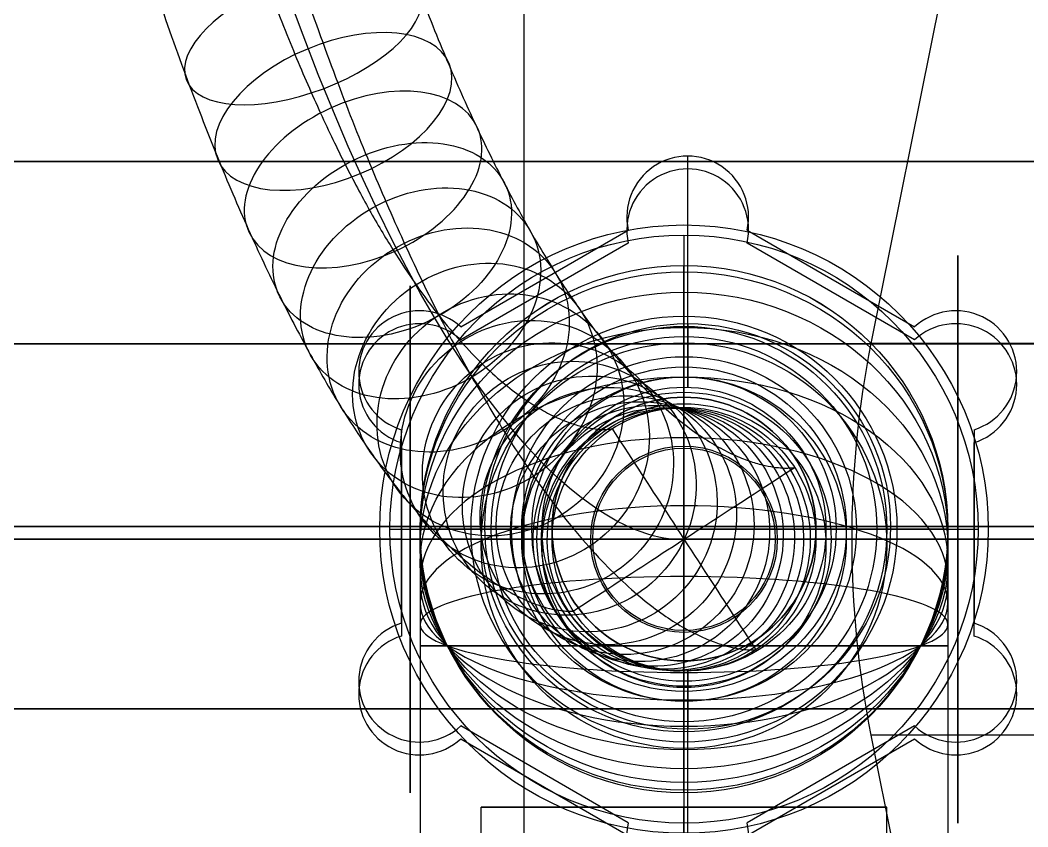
# Model space of a CAD drawing. Header units: millimetres. Extents: x -1736 to -633, y -290 to 351.
# Drawn here: x -778.26 to -728.58, y 135.82 to 175.6 of the extents above; entities that cross this region are included whole.
import ezdxf

# ---------------------------------------------------------------- set-up
doc = ezdxf.new("R2010")
doc.units = ezdxf.units.MM
doc.header["$MEASUREMENT"] = 0
for name, color, linetype, true_color in [('Electrical System', 7, 'Continuous', 0x0516e0), ('The Irrigation System', 7, 'Continuous', 0x04feff), ('The Wooden Frame', 7, 'Continuous', 0xd8b17e)]:
    doc.layers.add(name, color=color, linetype=linetype, true_color=true_color)

msp = doc.modelspace()

# ---------------------------------------------------------------- linework, layer by layer
at = {"layer": 'Electrical System'}
msp.add_line((-753.421, 29, -317.613), (-753.421, 259, -317.613), dxfattribs=at)
msp.add_open_spline([(-745.534, 150.002, 139.005), (-745.534, 150.002, 3.925), (-768, 146), (-782, 259, -6.131)], degree=3, dxfattribs=at)
at = {"layer": 'The Irrigation System'}
for p, q in [((-745.352, 168.899, 275.809), (-745.352, 168.899, 257.809)), ((-745.352, 157.5, 275.809), (-745.352, 168.899, 275.809)), ((-745.352, 160.635, 257.809), (-745.352, 168.899, 257.809)), ((-747.693, 167.775, 275.809), (-747.693, 167.775, 257.809)), ((-743.01, 167.775, 275.809), (-743.01, 167.775, 257.809)), ((-756.54, 160.475, 275.809), (-748.28, 165.244, 275.809)), ((-756.54, 160.475, 257.809), (-748.28, 165.244, 257.809)), ((-756.54, 160.475, 266.809), (-748.28, 165.244, 266.809)), ((-748.28, 165.244, 275.809), (-748.28, 165.244, 257.809)), ((-745.534, 165.002, 317.867), (-745.534, 165.002, 280.867)), ((-745.534, 165.002, 317.867), (-745.534, 160.502, 317.867)), ((-745.534, 165.002, 280.867), (-745.534, 161.002, 280.867)), ((-745.534, 165.002, 244.289), (-745.534, 165.002, 207.289)), ((-745.534, 165.002, 244.289), (-745.534, 160.502, 244.289)), ((-745.534, 165.002, 207.289), (-745.534, 161.002, 207.289)), ((-742.424, 165.244, 275.809), (-734.163, 160.475, 275.809)), ((-742.424, 165.244, 257.809), (-734.163, 160.475, 257.809)), ((-742.424, 165.244, 275.809), (-742.424, 165.244, 257.809)), ((-742.424, 165.244, 266.809), (-734.163, 160.475, 266.809)), ((-745.534, 163.502, 528.758), (-745.534, 163.502, 551.758)), ((-745.534, 160.502, 528.758), (-745.534, 163.502, 528.758)), ((-752.41, 162.86, 275.809), (-752.41, 162.86, 257.809)), ((-738.294, 162.86, 275.809), (-738.294, 162.86, 257.809)), ((-759.025, 161.232, 275.809), (-759.025, 161.232, 257.809)), ((-745.534, 159.002, 293.867), (-745.534, 161.002, 292.884)), ((-745.534, 161.002, 292.884), (-745.534, 159.002, 291.885)), ((-745.534, 159.002, 291.885), (-745.534, 161.002, 290.848)), ((-745.534, 161.002, 290.848), (-745.534, 159.002, 289.849)), ((-745.534, 159.002, 289.849), (-745.534, 161.002, 288.927)), ((-745.534, 161.002, 288.927), (-745.534, 159.002, 287.966)), ((-745.534, 159.002, 287.966), (-745.534, 161.002, 286.84)), ((-745.534, 161.002, 286.84), (-745.534, 159.002, 285.86)), ((-745.534, 159.002, 285.86), (-745.534, 161.002, 284.86)), ((-745.534, 161.002, 284.86), (-745.534, 159.002, 283.941)), ((-745.534, 159.002, 283.941), (-745.534, 161.002, 282.92)), ((-745.534, 161.002, 282.92), (-745.534, 159.002, 281.867)), ((-745.534, 159.002, 281.867), (-745.534, 161.002, 280.867)), ((-745.534, 159.002, 288.809), (-745.534, 161.002, 287.826)), ((-745.534, 161.002, 287.826), (-745.534, 159.002, 286.827)), ((-745.534, 159.002, 286.827), (-745.534, 161.002, 285.79)), ((-745.534, 161.002, 285.79), (-745.534, 159.002, 284.791)), ((-745.534, 159.002, 284.791), (-745.534, 161.002, 283.869)), ((-745.534, 161.002, 283.869), (-745.534, 159.002, 282.909)), ((-745.534, 159.002, 282.909), (-745.534, 161.002, 281.782)), ((-745.534, 161.002, 281.782), (-745.534, 159.002, 280.802)), ((-745.534, 159.002, 280.802), (-745.534, 161.002, 279.802)), ((-745.534, 161.002, 279.802), (-745.534, 159.002, 278.883)), ((-745.534, 159.002, 278.883), (-745.534, 161.002, 277.862)), ((-745.534, 161.002, 277.862), (-745.534, 159.002, 276.809)), ((-745.534, 159.002, 276.809), (-745.534, 161.002, 275.809)), ((-745.534, 161.002, 275.809), (-745.534, 157.002, 275.809)), ((-745.534, 159.002, 220.289), (-745.534, 161.002, 219.306)), ((-745.534, 161.002, 219.306), (-745.534, 159.002, 218.307)), ((-745.534, 159.002, 218.307), (-745.534, 161.002, 217.27)), ((-745.534, 161.002, 217.27), (-745.534, 159.002, 216.271)), ((-745.534, 159.002, 216.271), (-745.534, 161.002, 215.349)), ((-745.534, 161.002, 215.349), (-745.534, 159.002, 214.389)), ((-745.534, 159.002, 214.389), (-745.534, 161.002, 213.263)), ((-745.534, 161.002, 213.263), (-745.534, 159.002, 212.283)), ((-745.534, 159.002, 212.283), (-745.534, 161.002, 211.282)), ((-745.534, 161.002, 211.282), (-745.534, 159.002, 210.363)), ((-745.534, 159.002, 210.363), (-745.534, 161.002, 209.343)), ((-745.534, 161.002, 209.343), (-745.534, 159.002, 208.289)), ((-745.534, 159.002, 208.289), (-745.534, 161.002, 207.289)), ((-745.534, 159.002, 219.005), (-745.534, 161.002, 218.022)), ((-745.534, 161.002, 218.022), (-745.534, 159.002, 217.023)), ((-745.534, 159.002, 217.023), (-745.534, 161.002, 215.985)), ((-745.534, 161.002, 215.985), (-745.534, 159.002, 214.987)), ((-745.534, 159.002, 214.987), (-745.534, 161.002, 214.065)), ((-745.534, 161.002, 214.065), (-745.534, 159.002, 213.104)), ((-745.534, 159.002, 213.104), (-745.534, 161.002, 211.978)), ((-745.534, 161.002, 211.978), (-745.534, 159.002, 210.998)), ((-745.534, 159.002, 210.998), (-745.534, 161.002, 209.998)), ((-745.534, 161.002, 209.998), (-745.534, 159.002, 209.079)), ((-745.534, 159.002, 209.079), (-745.534, 161.002, 208.058)), ((-745.534, 161.002, 208.058), (-745.534, 159.002, 207.005)), ((-745.534, 159.002, 207.005), (-745.534, 161.002, 206.005)), ((-745.534, 161.002, 206.005), (-745.534, 157.002, 206.005)), ((-731.679, 161.232, 275.809), (-731.679, 161.232, 257.809)), ((-756.54, 160.475, 275.809), (-756.54, 160.475, 257.809)), ((-745.534, 157.002, 299.867), (-745.534, 160.502, 299.867)), ((-745.534, 160.502, 299.867), (-745.534, 160.502, 317.867)), ((-745.534, 140.502, 317.867), (-745.534, 160.502, 317.867)), ((-745.534, 160.502, 278.761), (-745.534, 140.502, 278.761)), ((-745.534, 160.502, 266.761), (-745.534, 160.502, 226.761)), ((-745.534, 160.502, 266.761), (-745.534, 158.502, 266.761)), ((-745.534, 160.502, 226.761), (-745.534, 158.502, 226.761)), ((-745.534, 160.502, 244.289), (-745.534, 140.502, 244.289)), ((-745.534, 157.002, 226.289), (-745.534, 160.502, 226.289)), ((-745.534, 160.502, 226.289), (-745.534, 160.502, 244.289)), ((-745.534, 140.502, 528.758), (-745.534, 160.502, 528.758)), ((-745.352, 160.635, 257.809), (-745.352, 160.635, 267.809)), ((-745.352, 160.635, 267.809), (-745.352, 157.5, 267.809)), ((-734.163, 160.475, 275.809), (-734.163, 160.475, 257.809)), ((-761.169, 159.767, 275.809), (-761.169, 159.767, 257.809)), ((-729.534, 159.767, 275.809), (-729.534, 159.767, 257.809)), ((-745.534, 157.002, 293.867), (-745.534, 159.002, 293.867)), ((-745.534, 157.002, 288.809), (-745.534, 159.002, 288.809)), ((-745.534, 157.002, 220.289), (-745.534, 159.002, 220.289)), ((-745.534, 157.002, 219.005), (-745.534, 159.002, 219.005)), ((-745.534, 142.502, 539.758), (-745.534, 158.502, 539.758)), ((-745.534, 142.502, 266.761), (-745.534, 158.502, 266.761)), ((-745.534, 158.502, 226.761), (-745.534, 158.502, 266.761)), ((-745.534, 156.502, 162.005), (-745.534, 158.002, 162.005)), ((-745.534, 158.002, 162.005), (-745.534, 156.502, 157.005)), ((-745.534, 156.502, 152.005), (-745.534, 158.002, 152.005)), ((-745.534, 158.002, 152.005), (-745.534, 156.502, 147.005)), ((-745.534, 157.502, 275.809), (-745.534, 157.502, 267.809)), ((-761.366, 157.177, 275.809), (-761.366, 157.177, 257.809)), ((-745.534, 157.002, 293.867), (-745.534, 157.002, 299.867)), ((-745.534, 157.002, 275.809), (-745.534, 157.002, 288.809)), ((-745.534, 157.002, 288.809), (-745.534, 144.002, 288.809)), ((-745.534, 157.002, 220.289), (-745.534, 157.002, 226.289)), ((-745.534, 157.002, 219.005), (-745.534, 144.002, 219.005)), ((-745.534, 157.002, 206.005), (-745.534, 157.002, 219.005)), ((-729.337, 157.177, 275.809), (-729.337, 157.177, 257.809)), ((-745.534, 156.502, 142.005), (-745.534, 154.502, 142.005)), ((-745.534, 154.502, 167.005), (-745.534, 156.502, 167.005)), ((-745.534, 156.502, 167.005), (-745.534, 156.502, 162.005)), ((-745.534, 156.502, 157.005), (-745.534, 156.502, 152.005)), ((-745.534, 156.502, 147.005), (-745.534, 156.502, 142.005)), ((-759.468, 145.865, 275.809), (-759.468, 155.404, 275.809)), ((-759.468, 155.404, 275.809), (-759.468, 155.404, 257.809)), ((-759.468, 145.865, 257.809), (-759.468, 155.404, 257.809)), ((-759.468, 145.865, 266.809), (-759.468, 155.404, 266.809)), ((-731.236, 155.404, 275.809), (-731.236, 155.404, 257.809)), ((-731.236, 155.404, 275.809), (-731.236, 145.865, 275.809)), ((-731.236, 155.404, 257.809), (-731.236, 145.865, 257.809)), ((-731.236, 155.404, 266.809), (-731.236, 145.865, 266.809)), ((-745.534, 154.502, 167.005), (-745.534, 154.502, 142.005)), ((-759.468, 150.635, 275.809), (-759.468, 150.635, 257.809)), ((-752.533, 150.635, 275.809), (-759.468, 150.635, 275.809)), ((-755.352, 150.635, 257.809), (-759.468, 150.635, 257.809)), ((-755.352, 150.635, 257.809), (-755.352, 150.635, 267.809)), ((-752.533, 150.635, 267.809), (-755.352, 150.635, 267.809)), ((-731.236, 150.635, 275.809), (-738.536, 150.635, 275.809)), ((-735.352, 150.635, 267.809), (-738.536, 150.635, 267.809)), ((-731.236, 150.635, 257.809), (-735.352, 150.635, 257.809)), ((-735.352, 150.635, 257.809), (-735.352, 150.635, 267.809)), ((-731.236, 150.635, 275.809), (-731.236, 150.635, 257.809)), ((-760.034, 150.502, 317.867), (-760.034, 150.502, 280.867)), ((-760.034, 150.502, 317.867), (-755.534, 150.502, 317.867)), ((-760.034, 150.502, 280.867), (-756.034, 150.502, 280.867)), ((-760.034, 150.502, 244.289), (-760.034, 150.502, 207.289)), ((-760.034, 150.502, 244.289), (-755.534, 150.502, 244.289)), ((-760.034, 150.502, 207.289), (-756.034, 150.502, 207.289)), ((-755.534, 150.502, 528.758), (-758.534, 150.502, 528.758)), ((-758.534, 150.502, 528.758), (-758.534, 150.502, 551.758)), ((-754.034, 150.502, 293.867), (-756.034, 150.502, 292.884)), ((-754.034, 150.502, 281.867), (-756.034, 150.502, 280.867)), ((-756.034, 150.502, 282.92), (-754.034, 150.502, 281.867)), ((-754.034, 150.502, 283.941), (-756.034, 150.502, 282.92)), ((-756.034, 150.502, 284.86), (-754.034, 150.502, 283.941)), ((-754.034, 150.502, 285.86), (-756.034, 150.502, 284.86)), ((-756.034, 150.502, 286.84), (-754.034, 150.502, 285.86)), ((-754.034, 150.502, 287.966), (-756.034, 150.502, 286.84)), ((-756.034, 150.502, 288.927), (-754.034, 150.502, 287.966)), ((-754.034, 150.502, 289.849), (-756.034, 150.502, 288.927)), ((-756.034, 150.502, 290.848), (-754.034, 150.502, 289.849)), ((-754.034, 150.502, 291.885), (-756.034, 150.502, 290.848)), ((-756.034, 150.502, 292.884), (-754.034, 150.502, 291.885)), ((-754.034, 150.502, 288.809), (-756.034, 150.502, 287.826)), ((-756.034, 150.502, 275.809), (-752.034, 150.502, 275.809)), ((-754.034, 150.502, 276.809), (-756.034, 150.502, 275.809)), ((-756.034, 150.502, 277.862), (-754.034, 150.502, 276.809)), ((-754.034, 150.502, 278.883), (-756.034, 150.502, 277.862)), ((-756.034, 150.502, 279.802), (-754.034, 150.502, 278.883)), ((-754.034, 150.502, 280.802), (-756.034, 150.502, 279.802)), ((-756.034, 150.502, 281.782), (-754.034, 150.502, 280.802)), ((-754.034, 150.502, 282.909), (-756.034, 150.502, 281.782)), ((-756.034, 150.502, 283.869), (-754.034, 150.502, 282.909)), ((-754.034, 150.502, 284.791), (-756.034, 150.502, 283.869)), ((-756.034, 150.502, 285.79), (-754.034, 150.502, 284.791)), ((-754.034, 150.502, 286.827), (-756.034, 150.502, 285.79)), ((-756.034, 150.502, 287.826), (-754.034, 150.502, 286.827)), ((-754.034, 150.502, 220.289), (-756.034, 150.502, 219.306)), ((-754.034, 150.502, 208.289), (-756.034, 150.502, 207.289)), ((-756.034, 150.502, 209.343), (-754.034, 150.502, 208.289)), ((-754.034, 150.502, 210.363), (-756.034, 150.502, 209.343)), ((-756.034, 150.502, 211.282), (-754.034, 150.502, 210.363)), ((-754.034, 150.502, 212.283), (-756.034, 150.502, 211.282)), ((-756.034, 150.502, 213.263), (-754.034, 150.502, 212.283)), ((-754.034, 150.502, 214.389), (-756.034, 150.502, 213.263)), ((-756.034, 150.502, 215.349), (-754.034, 150.502, 214.389)), ((-754.034, 150.502, 216.271), (-756.034, 150.502, 215.349)), ((-756.034, 150.502, 217.27), (-754.034, 150.502, 216.271)), ((-754.034, 150.502, 218.307), (-756.034, 150.502, 217.27)), ((-756.034, 150.502, 219.306), (-754.034, 150.502, 218.307)), ((-754.034, 150.502, 219.005), (-756.034, 150.502, 218.022)), ((-756.034, 150.502, 218.022), (-754.034, 150.502, 217.023)), ((-754.034, 150.502, 217.023), (-756.034, 150.502, 215.985)), ((-756.034, 150.502, 215.985), (-754.034, 150.502, 214.987)), ((-754.034, 150.502, 214.987), (-756.034, 150.502, 214.065)), ((-756.034, 150.502, 214.065), (-754.034, 150.502, 213.104)), ((-754.034, 150.502, 213.104), (-756.034, 150.502, 211.978)), ((-756.034, 150.502, 211.978), (-754.034, 150.502, 210.998)), ((-754.034, 150.502, 210.998), (-756.034, 150.502, 209.998)), ((-756.034, 150.502, 209.998), (-754.034, 150.502, 209.079)), ((-754.034, 150.502, 209.079), (-756.034, 150.502, 208.058)), ((-756.034, 150.502, 208.058), (-754.034, 150.502, 207.005)), ((-754.034, 150.502, 207.005), (-756.034, 150.502, 206.005)), ((-756.034, 150.502, 206.005), (-752.034, 150.502, 206.005)), ((-755.534, 150.502, 299.867), (-752.034, 150.502, 299.867)), ((-755.534, 150.502, 299.867), (-755.534, 150.502, 317.867)), ((-755.534, 150.502, 266.761), (-755.534, 150.502, 226.761)), ((-755.534, 150.502, 266.761), (-753.534, 150.502, 266.761)), ((-755.534, 150.502, 226.761), (-753.534, 150.502, 226.761)), ((-755.534, 150.502, 226.289), (-752.034, 150.502, 226.289)), ((-755.534, 150.502, 226.289), (-755.534, 150.502, 244.289)), ((-752.034, 150.502, 293.867), (-754.034, 150.502, 293.867)), ((-752.034, 150.502, 288.809), (-754.034, 150.502, 288.809)), ((-752.034, 150.502, 220.289), (-754.034, 150.502, 220.289)), ((-752.034, 150.502, 219.005), (-754.034, 150.502, 219.005)), ((-753.534, 150.502, 226.761), (-753.534, 150.502, 266.761)), ((-752.534, 150.502, 275.809), (-752.534, 150.502, 267.809)), ((-752.034, 150.502, 293.867), (-752.034, 150.502, 299.867)), ((-752.034, 150.502, 275.809), (-752.034, 150.502, 288.809)), ((-752.034, 150.502, 288.809), (-739.034, 150.502, 288.809)), ((-752.034, 150.502, 220.289), (-752.034, 150.502, 226.289)), ((-739.034, 150.502, 219.005), (-752.034, 150.502, 219.005)), ((-752.034, 150.502, 206.005), (-752.034, 150.502, 219.005)), ((-745.534, 150.502, 288.809), (-745.534, 150.502, 291.809)), ((-745.534, 150.502, 266.761), (-745.534, 150.502, 281.761)), ((-745.534, 150.502, 244.289), (-745.534, 150.502, 251.011)), ((-745.534, 150.502, 219.005), (-745.534, 150.502, 400.005)), ((-739.034, 150.502, 293.867), (-737.034, 150.502, 293.867)), ((-739.034, 150.502, 299.867), (-735.534, 150.502, 299.867)), ((-739.034, 150.502, 293.867), (-739.034, 150.502, 299.867)), ((-739.034, 150.502, 288.809), (-737.034, 150.502, 288.809)), ((-735.034, 150.502, 275.809), (-739.034, 150.502, 275.809)), ((-739.034, 150.502, 275.809), (-739.034, 150.502, 288.809)), ((-739.034, 150.502, 220.289), (-737.034, 150.502, 220.289)), ((-739.034, 150.502, 226.289), (-735.534, 150.502, 226.289)), ((-739.034, 150.502, 220.289), (-739.034, 150.502, 226.289)), ((-739.034, 150.502, 219.005), (-737.034, 150.502, 219.005)), ((-739.034, 150.502, 206.005), (-739.034, 150.502, 219.005)), ((-735.034, 150.502, 206.005), (-739.034, 150.502, 206.005)), ((-738.534, 150.502, 275.809), (-738.534, 150.502, 267.809)), ((-737.534, 150.502, 539.758), (-737.534, 150.502, 299.758)), ((-737.534, 150.502, 226.761), (-737.534, 150.502, 266.761)), ((-737.534, 150.502, 266.761), (-735.534, 150.502, 266.761)), ((-737.534, 150.502, 226.761), (-735.534, 150.502, 226.761)), ((-737.034, 150.502, 293.867), (-735.034, 150.502, 292.884)), ((-735.034, 150.502, 292.884), (-737.034, 150.502, 291.885)), ((-737.034, 150.502, 291.885), (-735.034, 150.502, 290.848)), ((-735.034, 150.502, 290.848), (-737.034, 150.502, 289.849)), ((-737.034, 150.502, 289.849), (-735.034, 150.502, 288.927)), ((-735.034, 150.502, 288.927), (-737.034, 150.502, 287.966)), ((-737.034, 150.502, 287.966), (-735.034, 150.502, 286.84)), ((-735.034, 150.502, 286.84), (-737.034, 150.502, 285.86)), ((-737.034, 150.502, 285.86), (-735.034, 150.502, 284.86)), ((-735.034, 150.502, 284.86), (-737.034, 150.502, 283.941)), ((-737.034, 150.502, 283.941), (-735.034, 150.502, 282.92)), ((-735.034, 150.502, 282.92), (-737.034, 150.502, 281.867)), ((-737.034, 150.502, 281.867), (-735.034, 150.502, 280.867)), ((-737.034, 150.502, 288.809), (-735.034, 150.502, 287.826)), ((-735.034, 150.502, 287.826), (-737.034, 150.502, 286.827)), ((-737.034, 150.502, 286.827), (-735.034, 150.502, 285.79)), ((-735.034, 150.502, 285.79), (-737.034, 150.502, 284.791)), ((-737.034, 150.502, 284.791), (-735.034, 150.502, 283.869)), ((-735.034, 150.502, 283.869), (-737.034, 150.502, 282.909)), ((-737.034, 150.502, 282.909), (-735.034, 150.502, 281.782)), ((-735.034, 150.502, 281.782), (-737.034, 150.502, 280.802)), ((-737.034, 150.502, 280.802), (-735.034, 150.502, 279.802)), ((-735.034, 150.502, 279.802), (-737.034, 150.502, 278.883)), ((-737.034, 150.502, 278.883), (-735.034, 150.502, 277.862)), ((-735.034, 150.502, 277.862), (-737.034, 150.502, 276.809)), ((-737.034, 150.502, 276.809), (-735.034, 150.502, 275.809)), ((-737.034, 150.502, 220.289), (-735.034, 150.502, 219.306)), ((-735.034, 150.502, 219.306), (-737.034, 150.502, 218.307)), ((-737.034, 150.502, 218.307), (-735.034, 150.502, 217.27)), ((-735.034, 150.502, 217.27), (-737.034, 150.502, 216.271)), ((-737.034, 150.502, 216.271), (-735.034, 150.502, 215.349)), ((-735.034, 150.502, 215.349), (-737.034, 150.502, 214.389)), ((-737.034, 150.502, 214.389), (-735.034, 150.502, 213.263)), ((-735.034, 150.502, 213.263), (-737.034, 150.502, 212.283)), ((-737.034, 150.502, 212.283), (-735.034, 150.502, 211.282)), ((-735.034, 150.502, 211.282), (-737.034, 150.502, 210.363)), ((-737.034, 150.502, 210.363), (-735.034, 150.502, 209.343)), ((-735.034, 150.502, 209.343), (-737.034, 150.502, 208.289)), ((-737.034, 150.502, 208.289), (-735.034, 150.502, 207.289)), ((-737.034, 150.502, 219.005), (-735.034, 150.502, 218.022)), ((-737.034, 150.502, 207.005), (-735.034, 150.502, 206.005)), ((-735.034, 150.502, 208.058), (-737.034, 150.502, 207.005)), ((-737.034, 150.502, 209.079), (-735.034, 150.502, 208.058)), ((-735.034, 150.502, 209.998), (-737.034, 150.502, 209.079)), ((-737.034, 150.502, 210.998), (-735.034, 150.502, 209.998)), ((-735.034, 150.502, 211.978), (-737.034, 150.502, 210.998)), ((-737.034, 150.502, 213.104), (-735.034, 150.502, 211.978)), ((-735.034, 150.502, 214.065), (-737.034, 150.502, 213.104)), ((-737.034, 150.502, 214.987), (-735.034, 150.502, 214.065)), ((-735.034, 150.502, 215.985), (-737.034, 150.502, 214.987)), ((-737.034, 150.502, 217.023), (-735.034, 150.502, 215.985)), ((-735.034, 150.502, 218.022), (-737.034, 150.502, 217.023)), ((-735.534, 150.502, 539.758), (-735.534, 150.502, 299.758)), ((-735.534, 150.502, 299.867), (-735.534, 150.502, 317.867)), ((-735.534, 150.502, 317.867), (-731.034, 150.502, 317.867)), ((-735.534, 150.502, 278.761), (-735.534, 150.502, 276.761)), ((-735.534, 150.502, 266.761), (-735.534, 150.502, 226.761)), ((-735.534, 150.502, 226.289), (-735.534, 150.502, 244.289)), ((-735.534, 150.502, 244.289), (-731.034, 150.502, 244.289)), ((-732.534, 150.502, 528.758), (-735.534, 150.502, 528.758)), ((-735.034, 150.502, 280.867), (-731.034, 150.502, 280.867)), ((-735.034, 150.502, 207.289), (-731.034, 150.502, 207.289)), ((-732.534, 150.502, 528.758), (-732.534, 150.502, 551.758)), ((-731.034, 150.502, 317.867), (-731.034, 150.502, 280.867)), ((-731.034, 150.502, 244.289), (-731.034, 150.502, 207.289)), ((-730.534, 150.502, 278.761), (-730.534, 150.502, 276.761)), ((-1311.736, 150, -189.89), (-711.736, 150, -189.89)), ((-1310.736, 150, -188.89), (-712.736, 150, -188.89)), ((-732.034, 150.002, 200.005), (-759.034, 150.002, 200.005)), ((-752.034, 150.002, 162.005), (-753.534, 150.002, 162.005)), ((-753.534, 150.002, 162.005), (-752.034, 150.002, 157.005)), ((-752.034, 150.002, 152.005), (-753.534, 150.002, 152.005)), ((-753.534, 150.002, 152.005), (-752.034, 150.002, 147.005)), ((-752.034, 150.002, 142.005), (-750.034, 150.002, 142.005)), ((-750.034, 150.002, 167.005), (-752.034, 150.002, 167.005)), ((-752.034, 150.002, 167.005), (-752.034, 150.002, 162.005)), ((-752.034, 150.002, 157.005), (-752.034, 150.002, 152.005)), ((-752.034, 150.002, 147.005), (-752.034, 150.002, 142.005)), ((-750.034, 150.002, 167.005), (-750.034, 150.002, 142.005)), ((-745.534, 150.002, 200.005), (-745.534, 150.002, 139.005)), ((-739.034, 150.002, 142.005), (-741.034, 150.002, 142.005)), ((-741.034, 150.002, 167.005), (-739.034, 150.002, 167.005)), ((-741.034, 150.002, 167.005), (-741.034, 150.002, 142.005)), ((-739.034, 150.002, 147.005), (-739.034, 150.002, 142.005)), ((-737.534, 150.002, 152.005), (-739.034, 150.002, 147.005)), ((-739.034, 150.002, 152.005), (-737.534, 150.002, 152.005)), ((-739.034, 150.002, 157.005), (-739.034, 150.002, 152.005)), ((-737.534, 150.002, 162.005), (-739.034, 150.002, 157.005)), ((-739.034, 150.002, 162.005), (-737.534, 150.002, 162.005)), ((-739.034, 150.002, 167.005), (-739.034, 150.002, 162.005)), ((-738.534, 149.687, 169.005), (-738.534, 149.687, 207.005)), ((-735.534, 149.687, 167.005), (-735.534, 149.687, 169.005)), ((-728.034, 150.002, 201.505), (-732.034, 150.002, 201.505)), ((-759.468, 145.865, 275.809), (-759.468, 145.865, 257.809)), ((-731.236, 145.865, 275.809), (-731.236, 145.865, 257.809)), ((-745.534, 143.502, 142.005), (-745.534, 145.502, 142.005)), ((-745.534, 145.502, 167.005), (-745.534, 143.502, 167.005)), ((-745.534, 145.502, 167.005), (-745.534, 145.502, 142.005)), ((-758.534, 144.748, 557.513), (-758.534, 119.502, 557.513)), ((-745.534, 144.748, 570.513), (-745.534, 119.502, 570.513)), ((-745.534, 144.748, 544.513), (-745.534, 119.502, 544.513)), ((-732.534, 144.748, 557.513), (-732.534, 119.502, 557.513)), ((-761.366, 144.092, 275.809), (-761.366, 144.092, 257.809)), ((-729.337, 144.092, 275.809), (-729.337, 144.092, 257.809)), ((-745.534, 144.002, 293.867), (-745.534, 144.002, 299.867)), ((-745.534, 144.002, 293.867), (-745.534, 142.002, 293.867)), ((-745.534, 140.502, 299.867), (-745.534, 144.002, 299.867)), ((-745.534, 144.002, 288.809), (-745.534, 142.002, 288.809)), ((-745.534, 140.002, 275.809), (-745.534, 144.002, 275.809)), ((-745.534, 144.002, 275.809), (-745.534, 144.002, 288.809)), ((-745.534, 144.002, 220.289), (-745.534, 144.002, 226.289)), ((-745.534, 144.002, 220.289), (-745.534, 142.002, 220.289)), ((-745.534, 140.502, 226.289), (-745.534, 144.002, 226.289)), ((-745.534, 144.002, 219.005), (-745.534, 142.002, 219.005)), ((-745.534, 140.002, 206.005), (-745.534, 144.002, 206.005)), ((-745.534, 144.002, 206.005), (-745.534, 144.002, 219.005)), ((-745.534, 143.502, 275.809), (-745.534, 143.502, 267.809)), ((-745.534, 143.502, 167.005), (-745.534, 143.502, 162.005)), ((-745.534, 143.502, 162.005), (-745.534, 142.002, 162.005)), ((-745.534, 142.002, 162.005), (-745.534, 143.502, 157.005)), ((-745.534, 143.502, 157.005), (-745.534, 143.502, 152.005)), ((-745.534, 143.502, 152.005), (-745.534, 142.002, 152.005)), ((-745.534, 142.002, 152.005), (-745.534, 143.502, 147.005)), ((-745.534, 143.502, 147.005), (-745.534, 143.502, 142.005)), ((-745.352, 132.37, 275.809), (-745.352, 143.505, 275.809)), ((-745.352, 143.505, 267.809), (-745.352, 140.635, 267.809)), ((-745.534, 142.502, 266.761), (-745.534, 140.502, 266.761)), ((-745.534, 142.502, 226.761), (-745.534, 140.502, 226.761)), ((-745.534, 142.502, 226.761), (-745.534, 142.502, 266.761)), ((-745.534, 142.002, 293.867), (-745.534, 140.002, 292.884)), ((-745.534, 140.002, 292.884), (-745.534, 142.002, 291.885)), ((-745.534, 142.002, 291.885), (-745.534, 140.002, 290.848)), ((-745.534, 140.002, 290.848), (-745.534, 142.002, 289.849)), ((-745.534, 142.002, 289.849), (-745.534, 140.002, 288.927)), ((-745.534, 140.002, 288.927), (-745.534, 142.002, 287.966)), ((-745.534, 142.002, 287.966), (-745.534, 140.002, 286.84)), ((-745.534, 140.002, 286.84), (-745.534, 142.002, 285.86)), ((-745.534, 142.002, 285.86), (-745.534, 140.002, 284.86)), ((-745.534, 140.002, 284.86), (-745.534, 142.002, 283.941)), ((-745.534, 142.002, 283.941), (-745.534, 140.002, 282.92)), ((-745.534, 140.002, 282.92), (-745.534, 142.002, 281.867)), ((-745.534, 142.002, 281.867), (-745.534, 140.002, 280.867)), ((-745.534, 142.002, 288.809), (-745.534, 140.002, 287.826)), ((-745.534, 140.002, 287.826), (-745.534, 142.002, 286.827)), ((-745.534, 142.002, 286.827), (-745.534, 140.002, 285.79)), ((-745.534, 140.002, 285.79), (-745.534, 142.002, 284.791)), ((-745.534, 142.002, 284.791), (-745.534, 140.002, 283.869)), ((-745.534, 140.002, 283.869), (-745.534, 142.002, 282.909)), ((-745.534, 142.002, 282.909), (-745.534, 140.002, 281.782)), ((-745.534, 140.002, 281.782), (-745.534, 142.002, 280.802)), ((-745.534, 142.002, 280.802), (-745.534, 140.002, 279.802)), ((-745.534, 140.002, 279.802), (-745.534, 142.002, 278.883)), ((-745.534, 142.002, 278.883), (-745.534, 140.002, 277.862)), ((-745.534, 140.002, 277.862), (-745.534, 142.002, 276.809)), ((-745.534, 142.002, 276.809), (-745.534, 140.002, 275.809)), ((-745.534, 142.002, 220.289), (-745.534, 140.002, 219.306)), ((-745.534, 140.002, 219.306), (-745.534, 142.002, 218.307)), ((-745.534, 142.002, 218.307), (-745.534, 140.002, 217.27)), ((-745.534, 140.002, 217.27), (-745.534, 142.002, 216.271)), ((-745.534, 142.002, 216.271), (-745.534, 140.002, 215.349)), ((-745.534, 140.002, 215.349), (-745.534, 142.002, 214.389)), ((-745.534, 142.002, 214.389), (-745.534, 140.002, 213.263)), ((-745.534, 140.002, 213.263), (-745.534, 142.002, 212.283)), ((-745.534, 142.002, 212.283), (-745.534, 140.002, 211.282)), ((-745.534, 140.002, 211.282), (-745.534, 142.002, 210.363)), ((-745.534, 142.002, 210.363), (-745.534, 140.002, 209.343)), ((-745.534, 140.002, 209.343), (-745.534, 142.002, 208.289)), ((-745.534, 142.002, 208.289), (-745.534, 140.002, 207.289)), ((-745.534, 142.002, 219.005), (-745.534, 140.002, 218.022)), ((-745.534, 140.002, 218.022), (-745.534, 142.002, 217.023)), ((-745.534, 142.002, 217.023), (-745.534, 140.002, 215.985)), ((-745.534, 140.002, 215.985), (-745.534, 142.002, 214.987)), ((-745.534, 142.002, 214.987), (-745.534, 140.002, 214.065)), ((-745.534, 140.002, 214.065), (-745.534, 142.002, 213.104)), ((-745.534, 142.002, 213.104), (-745.534, 140.002, 211.978)), ((-745.534, 140.002, 211.978), (-745.534, 142.002, 210.998)), ((-745.534, 142.002, 210.998), (-745.534, 140.002, 209.998)), ((-745.534, 140.002, 209.998), (-745.534, 142.002, 209.079)), ((-745.534, 142.002, 209.079), (-745.534, 140.002, 208.058)), ((-745.534, 140.002, 208.058), (-745.534, 142.002, 207.005)), ((-745.534, 142.002, 207.005), (-745.534, 140.002, 206.005)), ((-761.169, 141.502, 275.809), (-761.169, 141.502, 257.809)), ((-729.534, 141.502, 275.809), (-729.534, 141.502, 257.809)), ((-748.28, 136.025, 275.809), (-756.54, 140.794, 275.809)), ((-756.54, 140.794, 275.809), (-756.54, 140.794, 257.809)), ((-748.28, 136.025, 257.809), (-756.54, 140.794, 257.809)), ((-748.28, 136.025, 266.809), (-756.54, 140.794, 266.809)), ((-745.352, 132.37, 257.809), (-745.352, 140.635, 257.809)), ((-745.352, 140.635, 257.809), (-745.352, 140.635, 267.809)), ((-734.163, 140.794, 275.809), (-742.424, 136.025, 275.809)), ((-734.163, 140.794, 257.809), (-742.424, 136.025, 257.809)), ((-734.163, 140.794, 266.809), (-742.424, 136.025, 266.809)), ((-734.163, 140.794, 275.809), (-734.163, 140.794, 257.809)), ((-745.534, 140.502, 317.867), (-745.534, 136.002, 317.867)), ((-745.534, 140.502, 299.867), (-745.534, 140.502, 317.867)), ((-745.534, 140.502, 266.761), (-745.534, 140.502, 226.761)), ((-745.534, 140.502, 244.289), (-745.534, 136.002, 244.289)), ((-745.534, 140.502, 226.289), (-745.534, 140.502, 244.289)), ((-745.534, 137.502, 528.758), (-745.534, 140.502, 528.758)), ((-759.025, 140.037, 275.809), (-759.025, 140.037, 257.809)), ((-745.534, 140.002, 280.867), (-745.534, 136.002, 280.867)), ((-745.534, 140.002, 207.289), (-745.534, 136.002, 207.289)), ((-731.679, 140.037, 275.809), (-731.679, 140.037, 257.809)), ((-752.41, 138.41, 275.809), (-752.41, 138.41, 257.809)), ((-738.294, 138.41, 275.809), (-738.294, 138.41, 257.809)), ((-745.534, 137.502, 528.758), (-745.534, 137.502, 551.758)), ((-755.534, 119.502, 557.513), (-755.534, 136.795, 557.513)), ((-755.534, 136.795, 557.513), (-735.534, 136.795, 557.513)), ((-745.534, 119.502, 567.513), (-745.534, 136.795, 567.513)), ((-745.534, 119.502, 547.513), (-745.534, 136.795, 547.513)), ((-745.534, 136.795, 547.513), (-745.534, 136.795, 567.513)), ((-735.534, 119.502, 557.513), (-735.534, 136.795, 557.513)), ((-748.28, 136.025, 275.809), (-748.28, 136.025, 257.809)), ((-745.534, 136.002, 317.867), (-745.534, 136.002, 280.867)), ((-745.534, 136.002, 244.289), (-745.534, 136.002, 207.289)), ((-742.424, 136.025, 275.809), (-742.424, 136.025, 257.809))]:
    msp.add_line(p, q, dxfattribs=at)
at = {"layer": 'The Irrigation System', "extrusion": (-0.314873, 0.831772, -0.457176)}
msp.add_circle((652.901, 204.58, 382.959), 6.163, dxfattribs=at)
at = {"layer": 'The Irrigation System', "extrusion": (-0.323331, 0.777012, -0.540102)}
msp.add_circle((638.544, 251.338, 374.624), 6.177, dxfattribs=at)
at = {"layer": 'The Irrigation System', "extrusion": (-0.325419, 0.709886, -0.624631)}
msp.add_circle((622.201, 302.647, 359.454), 6.192, dxfattribs=at)
at = {"layer": 'The Irrigation System', "extrusion": (0.320151, -0.632228, 0.705543)}
msp.add_circle((-603.52, 356.389, -337.03), 6.206, dxfattribs=at)
at = {"layer": 'The Irrigation System', "extrusion": (0.307552, -0.547955, 0.777918)}
msp.add_circle((-582.099, 410.149, -308.056), 6.22, dxfattribs=at)
at = {"layer": 'The Irrigation System', "extrusion": (0.28873, -0.462205, 0.838452)}
msp.add_circle((-557.483, 461.858, -274.236), 6.235, dxfattribs=at)
at = {"layer": 'The Irrigation System'}
for centre, radius in [((-745.534, 150.502, 278.761), 15), ((-745.534, 150.502, 276.761), 15), ((-745.534, 150.502, 317.867), 14.5), ((-745.534, 150.502, 280.867), 14.5), ((-745.534, 150.502, 299.367), 14.5), ((-745.534, 150.502, 244.289), 14.5), ((-745.534, 150.502, 207.289), 14.5), ((-745.534, 150.502, 225.789), 14.5), ((-745.534, 150.502, 528.758), 13), ((-745.534, 150.502, 292.884), 10.5), ((-745.534, 150.502, 290.848), 10.5), ((-745.534, 150.502, 288.927), 10.5), ((-745.534, 150.502, 286.84), 10.5), ((-745.534, 150.502, 284.86), 10.5), ((-745.534, 150.502, 282.92), 10.5), ((-745.534, 150.502, 280.867), 10.5), ((-745.534, 150.502, 287.826), 10.5), ((-745.534, 150.502, 285.79), 10.5), ((-745.534, 150.502, 283.869), 10.5), ((-745.534, 150.502, 281.782), 10.5), ((-745.534, 150.502, 279.802), 10.5), ((-745.534, 150.502, 277.862), 10.5), ((-745.534, 150.502, 275.809), 10.5), ((-745.534, 150.502, 219.306), 10.5), ((-745.534, 150.502, 217.27), 10.5), ((-745.534, 150.502, 215.349), 10.5), ((-745.534, 150.502, 213.263), 10.5), ((-745.534, 150.502, 211.282), 10.5), ((-745.534, 150.502, 209.343), 10.5), ((-745.534, 150.502, 207.289), 10.5), ((-745.534, 150.502, 218.022), 10.5), ((-745.534, 150.502, 215.985), 10.5), ((-745.534, 150.502, 214.065), 10.5), ((-745.534, 150.502, 211.978), 10.5), ((-745.534, 150.502, 209.998), 10.5), ((-745.534, 150.502, 208.058), 10.5), ((-745.534, 150.502, 206.005), 10.5), ((-745.534, 150.502, 539.758), 10), ((-745.534, 150.502, 299.758), 10), ((-745.534, 150.502, 299.867), 10), ((-745.534, 150.502, 317.867), 10), ((-745.534, 150.502, 278.761), 10), ((-745.534, 150.502, 276.761), 10), ((-745.534, 150.502, 266.761), 10), ((-745.534, 150.502, 226.761), 10), ((-745.534, 150.502, 246.761), 10), ((-745.534, 150.502, 226.289), 10), ((-745.534, 150.502, 244.289), 10), ((-745.534, 150.502, 528.758), 10), ((-745.352, 150.635, 267.809), 10), ((-745.352, 150.635, 257.809), 10), ((-745.534, 150.502, 293.375), 9.5), ((-745.534, 150.502, 292.384), 9.5), ((-745.534, 150.502, 291.366), 9.5), ((-745.534, 150.502, 290.348), 9.5), ((-745.534, 150.502, 289.388), 9.5), ((-745.534, 150.502, 288.447), 9.5), ((-745.534, 150.502, 287.403), 9.5), ((-745.534, 150.502, 286.35), 9.5), ((-745.534, 150.502, 285.36), 9.5), ((-745.534, 150.502, 284.4), 9.5), ((-745.534, 150.502, 283.431), 9.5), ((-745.534, 150.502, 282.394), 9.5), ((-745.534, 150.502, 281.367), 9.5), ((-745.534, 150.502, 288.318), 9.5), ((-745.534, 150.502, 287.327), 9.5), ((-745.534, 150.502, 286.309), 9.5), ((-745.534, 150.502, 285.29), 9.5), ((-745.534, 150.502, 284.33), 9.5), ((-745.534, 150.502, 283.389), 9.5), ((-745.534, 150.502, 282.346), 9.5), ((-745.534, 150.502, 281.292), 9.5), ((-745.534, 150.502, 280.302), 9.5), ((-745.534, 150.502, 279.343), 9.5), ((-745.534, 150.502, 278.373), 9.5), ((-745.534, 150.502, 277.336), 9.5), ((-745.534, 150.502, 276.309), 9.5), ((-745.534, 150.502, 219.798), 9.5), ((-745.534, 150.502, 218.807), 9.5), ((-745.534, 150.502, 217.789), 9.5), ((-745.534, 150.502, 216.771), 9.5), ((-745.534, 150.502, 215.81), 9.5), ((-745.534, 150.502, 214.869), 9.5), ((-745.534, 150.502, 213.826), 9.5), ((-745.534, 150.502, 212.773), 9.5), ((-745.534, 150.502, 211.782), 9.5), ((-745.534, 150.502, 210.823), 9.5), ((-745.534, 150.502, 209.853), 9.5), ((-745.534, 150.502, 208.816), 9.5), ((-745.534, 150.502, 207.789), 9.5), ((-745.534, 150.502, 218.513), 9.5), ((-745.534, 150.502, 217.522), 9.5), ((-745.534, 150.502, 216.504), 9.5), ((-745.534, 150.502, 215.486), 9.5), ((-745.534, 150.502, 214.526), 9.5), ((-745.534, 150.502, 213.584), 9.5), ((-745.534, 150.502, 212.541), 9.5), ((-745.534, 150.502, 211.488), 9.5), ((-745.534, 150.502, 210.498), 9.5), ((-745.534, 150.502, 209.538), 9.5), ((-745.534, 150.502, 208.568), 9.5), ((-745.534, 150.502, 207.531), 9.5), ((-745.534, 150.502, 206.505), 9.5), ((-745.534, 149.687, 167.005), 10), ((-745.534, 149.687, 169.005), 10), ((-745.534, 150.502, 293.867), 8.5), ((-745.534, 150.502, 291.885), 8.5), ((-745.534, 150.502, 289.849), 8.5), ((-745.534, 150.502, 287.966), 8.5), ((-745.534, 150.502, 285.86), 8.5), ((-745.534, 150.502, 283.941), 8.5), ((-745.534, 150.502, 281.867), 8.5), ((-745.534, 150.502, 288.809), 8.5), ((-745.534, 150.502, 286.827), 8.5), ((-745.534, 150.502, 284.791), 8.5), ((-745.534, 150.502, 282.909), 8.5), ((-745.534, 150.502, 280.802), 8.5), ((-745.534, 150.502, 278.883), 8.5), ((-745.534, 150.502, 276.809), 8.5), ((-745.534, 150.502, 275.809), 8.5), ((-745.534, 150.502, 220.289), 8.5), ((-745.534, 150.502, 218.307), 8.5), ((-745.534, 150.502, 216.271), 8.5), ((-745.534, 150.502, 214.389), 8.5), ((-745.534, 150.502, 212.283), 8.5), ((-745.534, 150.502, 210.363), 8.5), ((-745.534, 150.502, 208.289), 8.5), ((-745.534, 150.502, 219.005), 8.5), ((-745.534, 150.502, 217.023), 8.5), ((-745.534, 150.502, 214.987), 8.5), ((-745.534, 150.502, 213.104), 8.5), ((-745.534, 150.502, 210.998), 8.5), ((-745.534, 150.502, 209.079), 8.5), ((-745.534, 150.502, 207.005), 8.5), ((-745.534, 150.502, 206.005), 8.5), ((-745.534, 150.502, 539.758), 8), ((-745.534, 150.502, 299.758), 8), ((-745.534, 150.502, 266.761), 8), ((-745.534, 150.502, 226.761), 8), ((-745.534, 150.502, 236.261), 8), ((-745.534, 150.002, 162.005), 8), ((-745.534, 150.002, 152.005), 8), ((-745.534, 150.502, 293.867), 7.5), ((-745.534, 150.502, 288.809), 7.5), ((-745.534, 150.502, 220.289), 7.5), ((-745.534, 150.502, 219.005), 7.5), ((-745.534, 150.502, 275.809), 7), ((-745.534, 150.502, 267.809), 7), ((-745.534, 150.502, 274.309), 7), ((-745.534, 150.002, 162.005), 7.25), ((-745.534, 150.002, 159.505), 7.25), ((-745.534, 150.002, 152.005), 7.25), ((-745.534, 150.002, 149.505), 7.25), ((-745.534, 150.502, 299.867), 6.5), ((-745.534, 150.502, 275.809), 6.5), ((-745.534, 150.502, 288.809), 6.5), ((-745.534, 150.502, 282.309), 6.5), ((-745.534, 150.502, 226.289), 6.5), ((-745.534, 150.502, 206.005), 6.5), ((-745.534, 150.502, 219.005), 6.5), ((-745.534, 150.502, 212.505), 6.5), ((-745.534, 149.687, 169.005), 7), ((-745.534, 149.687, 207.005), 7), ((-745.534, 150.002, 167.005), 6.5), ((-745.534, 150.002, 162.005), 6.5), ((-745.534, 150.002, 157.005), 6.5), ((-745.534, 150.002, 152.005), 6.5), ((-745.534, 150.002, 147.005), 6.5), ((-745.534, 150.002, 142.005), 6.5), ((-745.534, 150.002, 164.505), 6.5), ((-745.534, 150.002, 154.505), 6.5), ((-745.534, 150.002, 144.505), 6.5), ((-745.534, 150.002, 139.005), 6.5), ((-745.534, 150.002, 143.601), 4.596), ((-745.534, 150.002, 142.005), 4.5), ((-745.534, 150.002, 167.005), 4.5)]:
    msp.add_circle(centre, radius, dxfattribs=at)
at = {"layer": 'The Irrigation System', "extrusion": (0.265504, -0.379965, 0.886078)}
msp.add_circle((-529.167, 510.238, -237.742), 6.25, dxfattribs=at)
at = {"layer": 'The Irrigation System', "extrusion": (1, 0, 0)}
for centre, radius in [((150.002, 187.505, -732.034), 14), ((150.002, 187.505, -759.034), 12.5), ((150.002, 187.505, -732.034), 12.5)]:
    msp.add_circle(centre, radius, dxfattribs=at)
at = {"layer": 'The Irrigation System', "extrusion": (3.49806e-14, 3.39675e-07, 1)}
msp.add_circle((-745.534, 150.502, 551.758), 13, dxfattribs=at)
at = {"layer": 'The Irrigation System', "extrusion": (8.74514e-15, 1.69837e-07, 1)}
msp.add_circle((-745.534, 150.502, 540.258), 13, dxfattribs=at)
at = {"layer": 'The Irrigation System', "extrusion": (3.68936e-14, -0.181964, 0.983305)}
msp.add_circle((-745.534, 248.486, 516.208), 13, dxfattribs=at)
at = {"layer": 'The Irrigation System', "extrusion": (0.239845, -0.304968, 0.921667)}
msp.add_circle((-496.609, 554.828, -200.606), 6.267, dxfattribs=at)
at = {"layer": 'The Irrigation System', "extrusion": (5.59605e-14, -0.368094, 0.929789)}
msp.add_circle((-745.534, 343.438, 459.738), 13, dxfattribs=at)
at = {"layer": 'The Irrigation System', "extrusion": (0.213448, -0.239319, 0.947189)}
msp.add_circle((-459.276, 595.663, -164.357), 6.284, dxfattribs=at)
at = {"layer": 'The Irrigation System', "extrusion": (0.187523, -0.183653, 0.964939)}
msp.add_circle((-416.676, 632.929, -129.903), 6.302, dxfattribs=at)
at = {"layer": 'The Irrigation System', "extrusion": (-2.489e-14, -0.54721, 0.836996)}
msp.add_circle((-745.534, 428.835, 382.612), 13, dxfattribs=at)
at = {"layer": 'The Irrigation System', "extrusion": (0.162814, -0.137625, 0.977011)}
msp.add_circle((-368.443, 666.649, -97.644), 6.322, dxfattribs=at)
at = {"layer": 'The Irrigation System', "extrusion": (0.139705, -0.10036, 0.985094)}
msp.add_circle((-314.438, 696.545, -67.637), 6.342, dxfattribs=at)
at = {"layer": 'The Irrigation System', "extrusion": (9.2749e-14, -0.707106, 0.707108)}
msp.add_circle((-745.534, 498.258, 287.8), 13, dxfattribs=at)
at = {"layer": 'The Irrigation System', "extrusion": (0.118333, -0.070769, 0.990449)}
msp.add_circle((-254.853, 722.036, -39.731), 6.363, dxfattribs=at)
at = {"layer": 'The Irrigation System', "extrusion": (0.098694, -0.047751, 0.993971)}
msp.add_circle((-190.312, 742.33, -13.681), 6.385, dxfattribs=at)
at = {"layer": 'The Irrigation System', "extrusion": (0.080696, -0.03028, 0.996279)}
msp.add_circle((-121.887, 756.616, 10.803), 6.408, dxfattribs=at)
at = {"layer": 'The Irrigation System', "extrusion": (0.064217, -0.01746, 0.997783)}
msp.add_circle((-51.092, 764.248, 33.999), 6.43, dxfattribs=at)
at = {"layer": 'The Irrigation System', "extrusion": (0.049119, -0.008517, 0.998757)}
msp.add_circle((20.296, 764.939, 56.173), 6.45, dxfattribs=at)
at = {"layer": 'The Irrigation System', "extrusion": (0.035268, -0.002802, 0.999374)}
msp.add_circle((90.435, 758.856, 77.563), 6.469, dxfattribs=at)
at = {"layer": 'The Irrigation System', "extrusion": (0.02254, 0.000227668, 0.999746)}
msp.add_circle((157.51, 746.645, 98.376), 6.485, dxfattribs=at)
at = {"layer": 'The Irrigation System', "extrusion": (-8.66105e-15, 0.836995, -0.54721)}
msp.add_circle((745.534, 546.781, -180.775), 13, dxfattribs=at)
at = {"layer": 'The Irrigation System', "extrusion": (-9.29171e-15, 0.929788, -0.368095)}
msp.add_circle((745.534, 572.054, -68.515), 13, dxfattribs=at)
at = {"layer": 'The Irrigation System', "extrusion": (-3.63049e-14, 0.983305, -0.181965)}
msp.add_circle((745.534, 574.64, 41.931), 13, dxfattribs=at)
at = {"layer": 'The Irrigation System', "extrusion": (3.49806e-14, 1, -1.04942e-13)}
msp.add_circle((745.534, 557.513, 144.748), 13, dxfattribs=at)
at = {"layer": 'The Irrigation System', "extrusion": (0, 1, 0)}
msp.add_circle((745.534, 557.513, 136.795), 10, dxfattribs=at)
at = {"layer": 'The Irrigation System'}
for centre, radius, start, end in [((-745.352, 165.899, 275.809), 3, 347.3947, 192.6053), ((-745.352, 165.899, 257.809), 3, 347.3947, 192.6053), ((-745.352, 165.899, 266.809), 3, 347.3947, 192.6053), ((-758.571, 158.267, 275.809), 3, 47.3947, 252.6053), ((-758.571, 158.267, 257.809), 3, 47.3947, 252.6053), ((-758.571, 158.267, 266.809), 3, 47.3947, 252.6053), ((-732.132, 158.267, 275.809), 3, 287.3947, 132.6053), ((-732.132, 158.267, 257.809), 3, 287.3947, 132.6053), ((-732.132, 158.267, 266.809), 3, 287.3947, 132.6053), ((-745.534, 150.502, 293.867), 6.5, 270, 180), ((-745.534, 150.502, 220.289), 6.5, 270, 180), ((-745.534, 150.502, 293.867), 6.5, 180, 270), ((-745.534, 150.502, 220.289), 6.5, 180, 270), ((-758.571, 143.002, 275.809), 3, 107.3947, 312.6053), ((-758.571, 143.002, 257.809), 3, 107.3947, 312.6053), ((-758.571, 143.002, 266.809), 3, 107.3947, 312.6053), ((-732.132, 143.002, 275.809), 3, 227.3947, 72.6053), ((-732.132, 143.002, 257.809), 3, 227.3947, 72.6053), ((-732.132, 143.002, 266.809), 3, 227.3947, 72.6053), ((-745.352, 135.37, 275.809), 3, 167.3947, 12.6053), ((-745.352, 135.37, 257.809), 3, 167.3947, 12.6053), ((-745.352, 135.37, 266.809), 3, 167.3947, 12.6053)]:
    msp.add_arc(centre, radius, start, end, dxfattribs=at)
at = {"layer": 'The Irrigation System', "extrusion": (1, -3.21958e-13, -3.21958e-13)}
msp.add_arc((144.748, 551.758, -745.534), 18.755, 360, 90, dxfattribs=at)
at = {"layer": 'The Irrigation System', "extrusion": (0.838718, 0.544566, 0)}
for start, end in [(359.9996, 90), (90, 180.0004)]:
    msp.add_arc((531.802, 139.005, -543.607), 6.5, start, end, dxfattribs=at)
at = {"layer": 'The Irrigation System', "extrusion": (-0.544566, 0.838718, 0)}
for start, end in [(90, 180.0004), (359.9996, 90)]:
    msp.add_arc((543.607, 139.005, 531.802), 6.5, start, end, dxfattribs=at)
at = {"layer": 'The Irrigation System', "extrusion": (1, -1.04927e-12, -1.04927e-12)}
for centre in [(144.748, 551.758, -758.534), (144.748, 551.758, -732.534)]:
    msp.add_arc(centre, 5.755, 360, 90, dxfattribs=at)
at = {"layer": 'The Irrigation System', "extrusion": (1, 8.33393e-13, 8.33393e-13)}
msp.add_arc((144.748, 551.758, -745.534), 7.245, 180, 270, dxfattribs=at)
at = {"layer": 'The Irrigation System'}
for points in [[(-776.141, 259.782, -5.099), (-775.72, 256.385, -4.915), (-774.864, 249.814, -4.551), (-773.49, 240.3, -3.976), (-772.077, 231.438, -3.367), (-770.632, 223.205, -2.7), (-769.162, 215.579, -1.952), (-767.674, 208.54, -1.1), (-766.176, 202.065, -0.12), (-764.673, 196.134, 1.009), (-763.173, 190.723, 2.309), (-761.681, 185.808, 3.802), (-760.204, 181.365, 5.51), (-758.745, 177.366, 7.457), (-757.308, 173.782, 9.666), (-755.895, 170.582, 12.166), (-754.507, 167.737, 14.989), (-753.147, 165.219, 18.17), (-751.816, 163.007, 21.743), (-750.521, 161.083, 25.738), (-749.268, 159.427, 30.186), (-748.065, 158.025, 35.108), (-746.919, 156.858, 40.527), (-745.838, 155.906, 46.467), (-744.828, 155.15, 52.946), (-743.896, 154.568, 59.989), (-743.05, 154.14, 67.614), (-742.295, 153.842, 75.848), (-741.639, 153.654, 84.708), (-741.087, 153.551, 94.222), (-740.646, 153.512, 104.411), (-740.201, 153.515, 119.413), (-740.083, 153.543, 131.023), (-740.083, 153.542, 139.005)], [(-783.065, 259.188, -0.229), (-782.641, 255.767, -0.043), (-781.781, 249.149, 0.325), (-780.406, 239.57, 0.91), (-778.998, 230.653, 1.532), (-777.562, 222.377, 2.213), (-776.105, 214.726, 2.976), (-774.635, 207.682, 3.842), (-773.161, 201.228, 4.832), (-771.69, 195.348, 5.965), (-770.234, 190.026, 7.257), (-768.8, 185.243, 8.724), (-767.399, 180.979, 10.376), (-766.039, 177.206, 12.226), (-764.724, 173.887, 14.286), (-763.455, 170.978, 16.572), (-762.226, 168.427, 19.116), (-761.03, 166.185, 21.962), (-759.858, 164.212, 25.163), (-758.71, 162.48, 28.773), (-757.585, 160.972, 32.841), (-756.493, 159.677, 37.404), (-755.441, 158.587, 42.494), (-754.44, 157.689, 48.134), (-753.5, 156.971, 54.347), (-752.629, 156.415, 61.151), (-751.836, 156.006, 68.565), (-751.129, 155.721, 76.61), (-750.515, 155.543, 85.304), (-750, 155.448, 94.669), (-749.591, 155.415, 104.725), (-749.181, 155.425, 119.564), (-749.074, 155.455, 131.08), (-749.074, 155.454, 139.005)], [(-780.935, 258.812, -12.033), (-780.511, 255.39, -11.847), (-779.649, 248.764, -11.482), (-778.266, 239.14, -10.91), (-776.841, 230.139, -10.305), (-775.377, 221.731, -9.641), (-773.879, 213.892, -8.89), (-772.351, 206.592, -8.026), (-770.795, 199.803, -7.019), (-769.213, 193.496, -5.84), (-767.606, 187.643, -4.456), (-765.975, 182.215, -2.829), (-764.321, 177.19, -0.92), (-762.646, 172.552, 1.312), (-760.957, 168.294, 3.91), (-759.266, 164.425, 6.906), (-757.593, 160.957, 10.319), (-755.96, 157.901, 14.151), (-754.388, 155.255, 18.389), (-752.894, 153.002, 23.023), (-751.485, 151.11, 28.049), (-750.167, 149.541, 33.472), (-748.939, 148.259, 39.313), (-747.802, 147.225, 45.596), (-746.757, 146.409, 52.35), (-745.804, 145.78, 59.605), (-744.948, 145.313, 67.391), (-744.189, 144.98, 75.741), (-743.534, 144.759, 84.682), (-742.985, 144.627, 94.245), (-742.549, 144.562, 104.457), (-742.111, 144.534, 119.461), (-741.995, 144.551, 131.046), (-741.995, 144.551, 139.005)], [(-787.859, 258.218, -7.163), (-787.432, 254.773, -6.976), (-786.566, 248.099, -6.607), (-785.183, 238.41, -6.025), (-783.762, 229.354, -5.407), (-782.307, 220.904, -4.727), (-780.822, 213.039, -3.962), (-779.312, 205.734, -3.084), (-777.78, 198.966, -2.067), (-776.23, 192.71, -0.884), (-774.667, 186.946, 0.492), (-773.094, 181.65, 2.093), (-771.517, 176.804, 3.946), (-769.94, 172.391, 6.082), (-768.373, 168.399, 8.53), (-766.826, 164.821, 11.313), (-765.312, 161.648, 14.446), (-763.843, 158.867, 17.943), (-762.431, 156.459, 21.81), (-761.082, 154.399, 26.057), (-759.802, 152.654, 30.704), (-758.595, 151.194, 35.769), (-757.461, 149.988, 41.28), (-756.405, 149.009, 47.264), (-755.429, 148.23, 53.75), (-754.537, 147.627, 60.767), (-753.734, 147.178, 68.342), (-753.023, 146.859, 76.504), (-752.41, 146.648, 85.278), (-751.898, 146.524, 94.692), (-751.494, 146.465, 104.771), (-751.09, 146.444, 119.613), (-750.986, 146.463, 131.102), (-750.986, 146.463, 139.005)]]:
    msp.add_open_spline(points, degree=3, knots=[0, 0, 0, 0, 10.357275, 20.065012, 29.148035, 37.631865, 45.543109, 52.909977, 59.762942, 66.135584, 72.06562, 77.596121, 82.77681, 87.66526, 92.327613, 96.838365, 101.278777, 105.733861, 110.28847, 115.023475, 120.012961, 125.322859, 131.010875, 137.127265, 143.716005, 150.81603, 158.462372, 166.68712, 175.5202, 184.98999, 195.123786, 205.948175, 229.77308, 229.77308, 229.77308, 229.77308], dxfattribs=at)
at = {"layer": 'The Wooden Frame'}
for p, q in [((-736.305, 159.653, -296.802), (-710.657, 287.035, -261.927)), ((-736.305, 159.653, -296.802), (-710.657, 287.035, -261.927)), ((-708.736, 168.635, 1189.201), (-1316.736, 168.635, 1189.201)), ((-1306.736, 168.635, 1149.201), (-718.736, 168.635, 1149.201)), ((-745.352, 168.264, 276.888), (-745.352, 168.264, 258.888)), ((-747.693, 167.14, 276.888), (-747.693, 167.14, 258.888)), ((-743.01, 167.14, 276.888), (-743.01, 167.14, 258.888)), ((-748.28, 164.61, 276.888), (-756.54, 159.84, 276.888)), ((-748.28, 164.61, 258.888), (-756.54, 159.84, 258.888)), ((-748.28, 164.61, 267.888), (-756.54, 159.84, 267.888)), ((-748.28, 164.61, 276.888), (-748.28, 164.61, 258.888)), ((-734.163, 159.84, 276.888), (-742.424, 164.61, 276.888)), ((-742.424, 164.61, 276.888), (-742.424, 164.61, 258.888)), ((-734.163, 159.84, 258.888), (-742.424, 164.61, 258.888)), ((-734.163, 159.84, 267.888), (-742.424, 164.61, 267.888)), ((-752.41, 162.225, 276.888), (-752.41, 162.225, 258.888)), ((-738.294, 162.225, 276.888), (-738.294, 162.225, 258.888)), ((-759.025, 160.598, 276.888), (-759.025, 160.598, 258.888)), ((-731.679, 160.598, 276.888), (-731.679, 160.598, 258.888)), ((-708.736, 159.635, 1189.201), (-1316.736, 159.635, 1189.201)), ((-1306.736, 159.635, 1149.201), (-718.736, 159.635, 1149.201)), ((-756.54, 159.84, 276.888), (-756.54, 159.84, 258.888)), ((-721.805, 159.653, -307.467), (-736.305, 159.653, -296.802)), ((-721.805, 159.653, -307.467), (-736.305, 159.653, -296.802)), ((-734.163, 159.84, 276.888), (-734.163, 159.84, 258.888)), ((-761.169, 159.132, 276.888), (-761.169, 159.132, 258.888)), ((-729.534, 159.132, 276.888), (-729.534, 159.132, 258.888)), ((-761.366, 156.542, 276.888), (-761.366, 156.542, 258.888)), ((-729.337, 156.542, 276.888), (-729.337, 156.542, 258.888)), ((-759.468, 154.769, 276.888), (-759.468, 154.769, 258.888)), ((-759.468, 154.769, 276.888), (-759.468, 145.231, 276.888)), ((-759.468, 154.769, 258.888), (-759.468, 145.231, 258.888)), ((-759.468, 154.769, 267.888), (-759.468, 145.231, 267.888)), ((-731.236, 145.231, 276.888), (-731.236, 154.769, 276.888)), ((-731.236, 154.769, 276.888), (-731.236, 154.769, 258.888)), ((-731.236, 145.231, 258.888), (-731.236, 154.769, 258.888)), ((-731.236, 145.231, 267.888), (-731.236, 154.769, 267.888)), ((-718.736, 150.635, 1149.201), (-852.736, 150.635, 1149.201)), ((-852.736, 150.635, 1189.201), (-708.736, 150.635, 1189.201)), ((-708.736, 150.635, 1189.201), (-852.736, 150.635, 1189.201)), ((-852.736, 150.635, 1149.201), (-718.736, 150.635, 1149.201)), ((-759.468, 150, 276.888), (-804.536, 150, 276.888)), ((-759.468, 150, 258.888), (-804.536, 150, 258.888)), ((-759.468, 150, 276.888), (-759.468, 150, 258.888)), ((-731.236, 150, 276.888), (-731.236, 150, 258.888)), ((-673.236, 150, 276.888), (-731.236, 150, 276.888)), ((-673.236, 150, 258.888), (-731.236, 150, 258.888)), ((-759.468, 145.231, 276.888), (-759.468, 145.231, 258.888)), ((-731.236, 145.231, 276.888), (-731.236, 145.231, 258.888)), ((-761.366, 143.458, 276.888), (-761.366, 143.458, 258.888)), ((-729.337, 143.458, 276.888), (-729.337, 143.458, 258.888)), ((-1316.736, 141.635, 1189.201), (-708.736, 141.635, 1189.201)), ((-718.736, 141.635, 1149.201), (-1306.736, 141.635, 1149.201)), ((-761.169, 140.868, 276.888), (-761.169, 140.868, 258.888)), ((-729.534, 140.868, 276.888), (-729.534, 140.868, 258.888)), ((-756.54, 140.16, 276.888), (-748.28, 135.39, 276.888)), ((-756.54, 140.16, 258.888), (-748.28, 135.39, 258.888)), ((-756.54, 140.16, 276.888), (-756.54, 140.16, 258.888)), ((-756.54, 140.16, 267.888), (-748.28, 135.39, 267.888)), ((-742.424, 135.39, 276.888), (-734.163, 140.16, 276.888)), ((-742.424, 135.39, 258.888), (-734.163, 140.16, 258.888)), ((-742.424, 135.39, 267.888), (-734.163, 140.16, 267.888)), ((-721.805, 140.347, -307.467), (-736.305, 140.347, -296.802)), ((-710.657, 12.965, -261.927), (-736.305, 140.347, -296.802)), ((-721.805, 140.347, -307.467), (-736.305, 140.347, -296.802)), ((-710.657, 12.965, -261.927), (-736.305, 140.347, -296.802)), ((-734.163, 140.16, 276.888), (-734.163, 140.16, 258.888)), ((-759.025, 139.402, 276.888), (-759.025, 139.402, 258.888)), ((-731.679, 139.402, 276.888), (-731.679, 139.402, 258.888)), ((-752.41, 137.775, 276.888), (-752.41, 137.775, 258.888)), ((-738.294, 137.775, 276.888), (-738.294, 137.775, 258.888))]:
    msp.add_line(p, q, dxfattribs=at)
for centre, start, end in [((-745.352, 165.264, 276.888), 347.3947, 192.6053), ((-745.352, 165.264, 258.888), 347.3947, 192.6053), ((-745.352, 165.264, 267.888), 347.3947, 192.6053), ((-758.571, 157.632, 276.888), 47.3947, 252.6053), ((-758.571, 157.632, 258.888), 47.3947, 252.6053), ((-758.571, 157.632, 267.888), 47.3947, 252.6053), ((-732.132, 157.632, 276.888), 287.3947, 132.6053), ((-732.132, 157.632, 258.888), 287.3947, 132.6053), ((-732.132, 157.632, 267.888), 287.3947, 132.6053), ((-758.571, 142.368, 276.888), 107.3947, 312.6053), ((-758.571, 142.368, 258.888), 107.3947, 312.6053), ((-758.571, 142.368, 267.888), 107.3947, 312.6053), ((-732.132, 142.368, 276.888), 227.3947, 72.6053), ((-732.132, 142.368, 258.888), 227.3947, 72.6053), ((-732.132, 142.368, 267.888), 227.3947, 72.6053)]:
    msp.add_arc(centre, 3, start, end, dxfattribs=at)
at = {"layer": 'The Wooden Frame', "extrusion": (0.805598, 9.78604e-16, -0.592462)}
msp.add_arc((150, -646.932, -417.322), 30, 251.2295, 288.7705, dxfattribs=at)
msp.add_arc((150, -646.932, -417.322), 30, 251.2295, 288.7705, dxfattribs=at)

doc.saveas('drawing.dxf')
